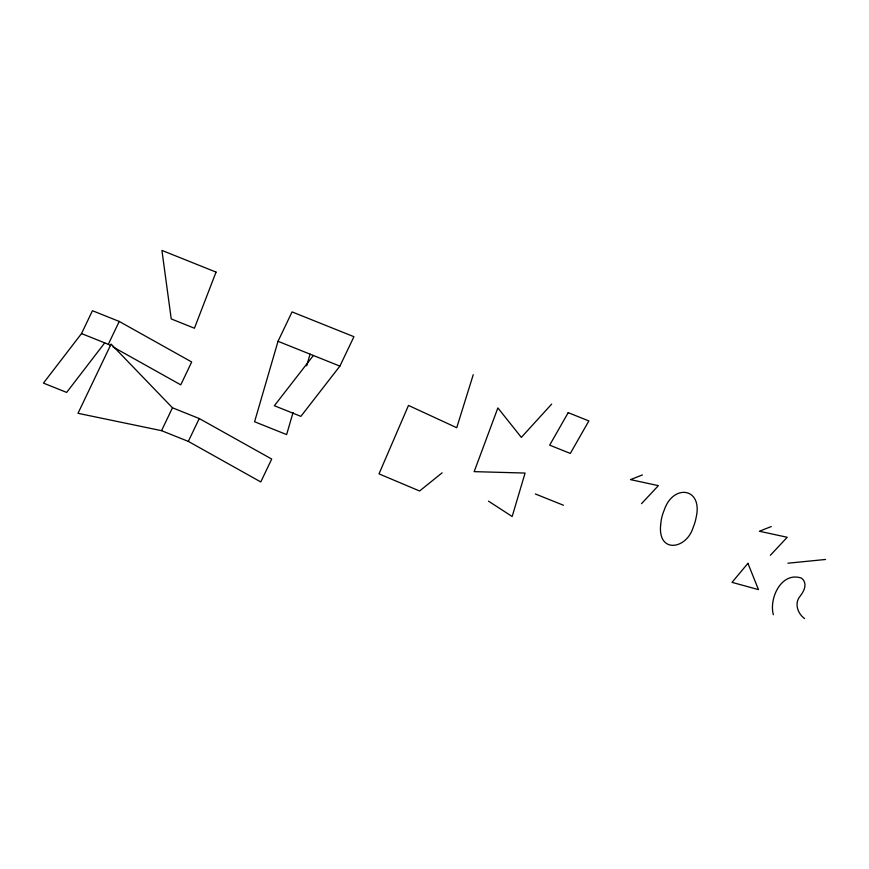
<?xml version="1.0" encoding="UTF-8"?>
<svg xmlns="http://www.w3.org/2000/svg" width="869" height="869" viewBox="0 0 869 869"><rect width="100%" height="100%" fill="white"/><g stroke="black" fill="none" stroke-linecap="round" stroke-linejoin="round"><path stroke-width="1.3" d="M313.372 355.486L274.365 405.725L300.88 416.36L339.888 366.11L353.944 336.705L292.06 311.906L278.015 341.311L254.584 421.747L286.629 434.587L293.049 412.525M306.659 365.827L310.059 354.15M473.247 374.691L456.725 427.722L408.484 405.432L379.003 473.877L419.608 490.996L442.125 472.834M104.736 342.875L66.652 392.408L43.45 383.11L81.523 333.577L92.451 310.711L119.238 321.443L191.691 361.982L180.763 384.848L112.981 346.927M81.523 333.577L108.31 344.309L119.238 321.443M161.536 430.666L172.464 407.8L111.08 344.091L78.004 413.307L161.536 430.666L188.323 441.398L260.776 481.937L271.704 459.06L199.251 418.532L172.464 407.8M188.323 441.398L199.251 418.532M551.674 404.085L521.346 437.379L497.872 407.919L474.181 471.639L525.093 473.051L512.167 516.512L488.487 501.152M641.518 503.672L658.376 485.641L630.514 479.623L642.408 474.919M770.358 555.302L787.216 537.27L759.354 531.252L771.259 526.549M787.901 563.21L825.55 559.473M278.015 341.311L339.888 366.11M535.326 493.972L563.449 505.237M108.31 344.309L110.645 345.623M804.585 618.587C797.503 613.405 794.016 603.021 800.36 595.895C803.597 591.637 806.888 585.587 803.64 580.427A8.592 8.038 -27.3 0 0 801.066 577.972C781.242 571.683 768.935 598.252 773.334 614.72M660.614 525.213C657.92 553.922 686.662 549.36 693.18 527.364A48.914 45.785 -27.3 0 0 696.112 517.587C703.217 487.552 673.04 483.381 664.177 510.233A48.914 45.785 -27.3 0 0 661.244 520.01L660.614 525.213M216.044 272.095L194.428 328.232L171.226 318.923L161.927 250.413L216.044 272.095M568.207 412.656L549.664 445.156L570.314 453.433L588.856 420.933L568.207 412.656M747.927 563.329L732.035 582.36L758.474 589.606L747.927 563.329"/></g></svg>
